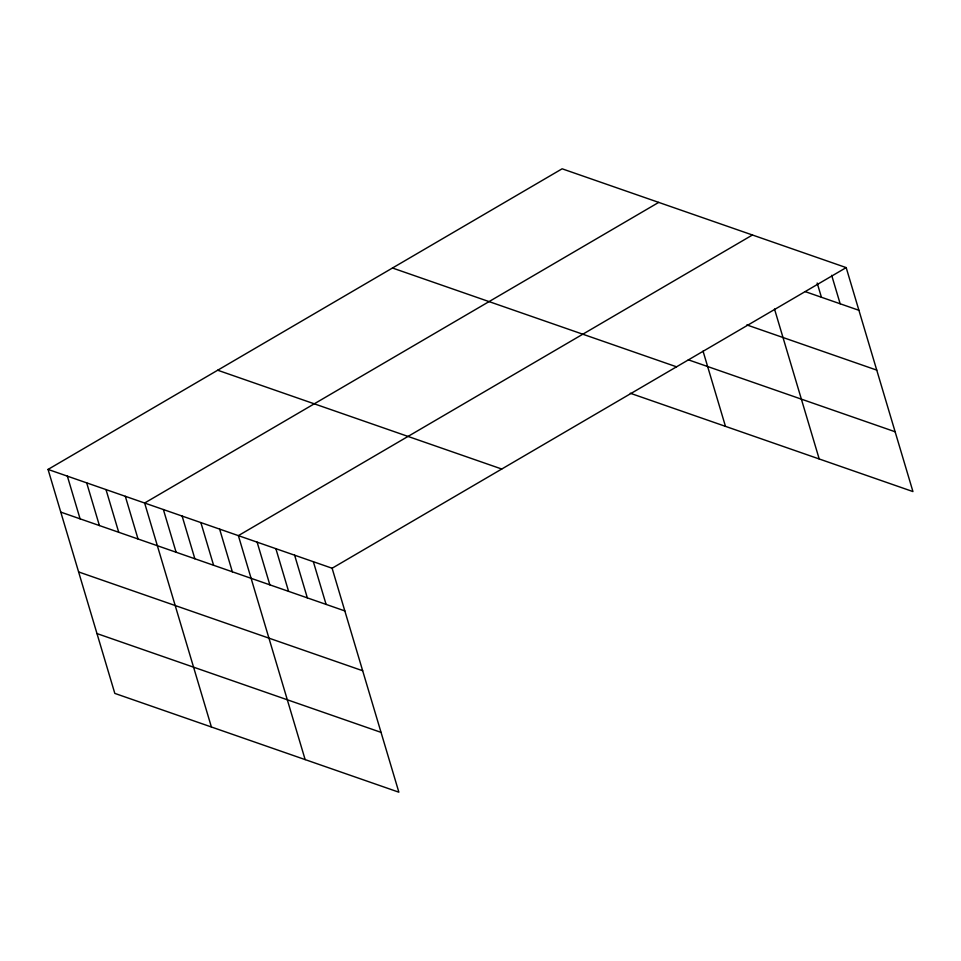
<?xml version="1.0" encoding="UTF-8"?>
<svg xmlns="http://www.w3.org/2000/svg" width="961" height="961" viewBox="0 0 961 961"><rect width="100%" height="100%" fill="white"/><g stroke="black" fill="none" stroke-linecap="round" stroke-linejoin="round"><path stroke-width="1.44" d="M48.05 469.424L332.11 568.239L398.875 792.2L114.815 693.398L48.05 469.424L562.125 168.8L846.185 267.602L912.95 491.576L630.272 393.241M658.705 202.399L144.631 503.023L211.396 726.984M752.439 235.001L238.376 535.637L305.142 759.598M332.11 568.239L846.185 267.602M805.342 291.663L858.906 310.295M746.841 324.926L876.744 370.117M688.316 359.81L895.111 431.753M392.484 268.011L676.544 366.814M217.691 370.225L501.75 469.028M60.771 512.117L344.831 610.92M78.61 571.939L362.669 670.742M96.977 633.575L381.049 732.378M831.673 275.314L840.166 303.772M817.174 283.027L821.415 297.249M774.506 309.022L819.204 458.962M703.044 351.125L725.471 426.36M313.358 561.717L326.091 604.397M294.619 555.194L307.34 597.874M275.867 548.671L288.588 591.363M257.116 542.148L269.849 584.841M219.625 529.115L232.346 571.795M200.873 522.592L213.594 565.272M182.122 516.069L194.855 558.749M163.382 509.546L176.103 552.227M125.314 496.308L138.036 538.989M105.998 489.581L118.72 532.274M86.682 482.866L99.403 525.547M67.366 476.151L80.087 518.832"/></g></svg>
